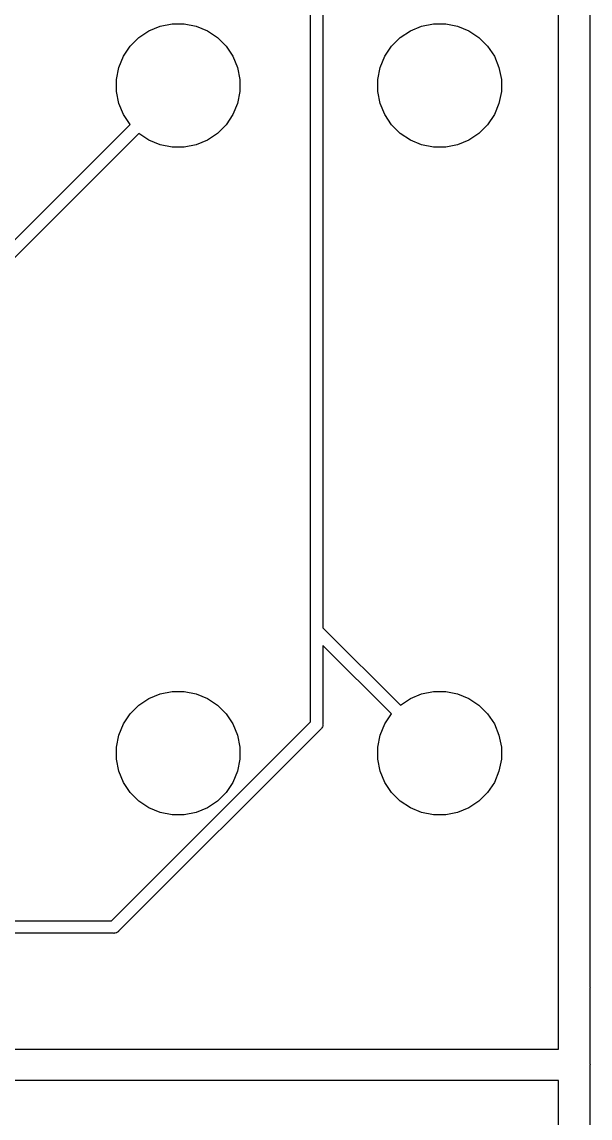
# Model space of a CAD drawing. Extents: x -66 to 211, y -177 to 13.
# Drawn here: x 141.01 to 154.81, y -81.49 to -54.84 of the extents above; entities that cross this region are included whole.
import ezdxf

# ---------------------------------------------------------------- set-up
doc = ezdxf.new("R2010")
doc.units = 0
doc.layers.add('BLACK', color=7, linetype='CONTINUOUS')

msp = doc.modelspace()

# ---------------------------------------------------------------- linework, layer by layer
at = {"layer": 'BLACK', "linetype": 'CONTINUOUS'}
for p, q in [((154.808, -53.9937), (154.808, -78.2869)), ((154.046, -78.2756), (154.046, -54.1328)), ((148.019, -69.3548), (148.018, -54.4623)), ((148.323, -54.4067), (148.323, -69.5704)), ((143.849, -55.2229), (144.095, -55.0587)), ((144.095, -55.0587), (144.368, -54.9456)), ((144.368, -54.9456), (144.658, -54.888)), ((144.658, -54.888), (144.953, -54.888)), ((144.953, -54.888), (145.243, -54.9456)), ((145.243, -54.9456), (145.516, -55.0587)), ((145.516, -55.0587), (145.762, -55.2229)), ((150.199, -55.2229), (150.445, -55.0587)), ((150.445, -55.0587), (150.718, -54.9456)), ((150.718, -54.9456), (151.008, -54.888)), ((151.008, -54.888), (151.303, -54.888)), ((151.303, -54.888), (151.593, -54.9456)), ((151.593, -54.9456), (151.866, -55.0587)), ((151.866, -55.0587), (152.112, -55.2229)), ((143.64, -55.4318), (143.849, -55.2229)), ((145.762, -55.2229), (145.971, -55.4318)), ((149.99, -55.4318), (150.199, -55.2229)), ((152.112, -55.2229), (152.321, -55.4318)), ((143.363, -55.9505), (143.476, -55.6775)), ((143.476, -55.6775), (143.64, -55.4318)), ((145.971, -55.4318), (146.135, -55.6775)), ((146.135, -55.6775), (146.248, -55.9505)), ((149.713, -55.9505), (149.826, -55.6775)), ((149.826, -55.6775), (149.99, -55.4318)), ((152.321, -55.4318), (152.485, -55.6775)), ((152.485, -55.6775), (152.598, -55.9505)), ((143.305, -56.2403), (143.363, -55.9505)), ((146.248, -55.9505), (146.305, -56.2403)), ((149.655, -56.2403), (149.713, -55.9505)), ((152.598, -55.9505), (152.655, -56.2403)), ((143.305, -56.5357), (143.305, -56.2403)), ((146.305, -56.2403), (146.305, -56.5357)), ((149.655, -56.5357), (149.655, -56.2403)), ((152.655, -56.2403), (152.655, -56.5357)), ((143.363, -56.8255), (143.305, -56.5357)), ((146.305, -56.5357), (146.248, -56.8255)), ((149.713, -56.8255), (149.655, -56.5357)), ((152.655, -56.5357), (152.598, -56.8255)), ((143.476, -57.0985), (143.363, -56.8255)), ((146.248, -56.8255), (146.135, -57.0985)), ((149.826, -57.0985), (149.713, -56.8255)), ((152.598, -56.8255), (152.485, -57.0985)), ((143.638, -57.3402), (143.476, -57.0985)), ((146.135, -57.0985), (145.971, -57.3442)), ((149.99, -57.3442), (149.826, -57.0985)), ((152.485, -57.0985), (152.321, -57.3442)), ((135.845, -65.1334), (143.638, -57.3402)), ((145.971, -57.3442), (145.762, -57.5531)), ((150.199, -57.5531), (149.99, -57.3442)), ((152.321, -57.3442), (152.112, -57.5531)), ((143.853, -57.5558), (136.021, -65.3882)), ((144.095, -57.7173), (143.853, -57.5558)), ((144.368, -57.8304), (144.095, -57.7173)), ((145.516, -57.7173), (145.243, -57.8304)), ((145.762, -57.5531), (145.516, -57.7173)), ((150.445, -57.7173), (150.199, -57.5531)), ((150.718, -57.8304), (150.445, -57.7173)), ((151.866, -57.7173), (151.593, -57.8304)), ((152.112, -57.5531), (151.866, -57.7173)), ((144.658, -57.888), (144.368, -57.8304)), ((144.953, -57.888), (144.658, -57.888)), ((145.243, -57.8304), (144.953, -57.888)), ((151.008, -57.888), (150.718, -57.8304)), ((151.303, -57.888), (151.008, -57.888)), ((151.593, -57.8304), (151.303, -57.888)), ((148.019, -69.4982), (148.018, -69.3548)), ((148.018, -69.3548), (148.019, -69.3548)), ((148.019, -69.626), (148.019, -69.4982)), ((148.018, -69.6335), (148.019, -69.626)), ((148.019, -69.641), (148.018, -69.6335)), ((148.018, -71.8569), (148.019, -69.641)), ((148.323, -69.5704), (150.203, -71.4502)), ((149.988, -71.6658), (148.323, -70.0014)), ((148.323, -70.0014), (148.323, -71.9126)), ((144.368, -71.1756), (144.658, -71.118)), ((144.658, -71.118), (144.953, -71.118)), ((144.953, -71.118), (145.243, -71.1756)), ((150.718, -71.1756), (151.008, -71.118)), ((151.008, -71.118), (151.303, -71.118)), ((151.303, -71.118), (151.593, -71.1756)), ((143.849, -71.4529), (144.095, -71.2887)), ((144.095, -71.2887), (144.368, -71.1756)), ((145.243, -71.1756), (145.516, -71.2887)), ((145.516, -71.2887), (145.762, -71.4529)), ((150.203, -71.4502), (150.445, -71.2887)), ((150.445, -71.2887), (150.718, -71.1756)), ((151.593, -71.1756), (151.866, -71.2887)), ((151.866, -71.2887), (152.112, -71.4529)), ((143.476, -71.9075), (143.64, -71.6618)), ((143.64, -71.6618), (143.849, -71.4529)), ((145.762, -71.4529), (145.971, -71.6618)), ((145.971, -71.6618), (146.135, -71.9075)), ((149.826, -71.9075), (149.988, -71.6658)), ((152.112, -71.4529), (152.321, -71.6618)), ((152.321, -71.6618), (152.485, -71.9075)), ((143.183, -76.6921), (148.018, -71.8569)), ((143.363, -72.1805), (143.476, -71.9075)), ((146.135, -71.9075), (146.248, -72.1805)), ((148.323, -71.9275), (148.321, -71.9499)), ((148.323, -71.9126), (148.324, -71.9201)), ((148.324, -71.9201), (148.323, -71.9275)), ((148.323, -71.9275), (148.323, -71.9275)), ((149.713, -72.1805), (149.826, -71.9075)), ((152.485, -71.9075), (152.598, -72.1805)), ((143.305, -72.4703), (143.363, -72.1805)), ((148.273, -72.0331), (143.36, -76.947)), ((146.248, -72.1805), (146.305, -72.4703)), ((148.279, -72.0283), (148.273, -72.0331)), ((148.284, -72.0225), (148.279, -72.0283)), ((148.298, -72.0051), (148.284, -72.0225)), ((148.284, -72.0225), (148.284, -72.0225)), ((148.312, -71.9787), (148.298, -72.0051)), ((148.317, -71.9646), (148.312, -71.9787)), ((148.321, -71.9499), (148.317, -71.9646)), ((149.655, -72.4703), (149.713, -72.1805)), ((152.598, -72.1805), (152.655, -72.4703)), ((143.305, -72.7657), (143.305, -72.4703)), ((146.305, -72.4703), (146.305, -72.7657)), ((149.655, -72.7657), (149.655, -72.4703)), ((152.655, -72.4703), (152.655, -72.7657)), ((143.363, -73.0555), (143.305, -72.7657)), ((146.305, -72.7657), (146.248, -73.0555)), ((149.713, -73.0555), (149.655, -72.7657)), ((152.655, -72.7657), (152.598, -73.0555)), ((143.476, -73.3285), (143.363, -73.0555)), ((146.248, -73.0555), (146.135, -73.3285)), ((149.826, -73.3285), (149.713, -73.0555)), ((152.598, -73.0555), (152.485, -73.3285)), ((143.64, -73.5742), (143.476, -73.3285)), ((146.135, -73.3285), (145.971, -73.5742)), ((149.99, -73.5742), (149.826, -73.3285)), ((152.485, -73.3285), (152.321, -73.5742)), ((143.849, -73.7831), (143.64, -73.5742)), ((144.095, -73.9473), (143.849, -73.7831)), ((145.762, -73.7831), (145.516, -73.9473)), ((145.971, -73.5742), (145.762, -73.7831)), ((150.199, -73.7831), (149.99, -73.5742)), ((150.445, -73.9473), (150.199, -73.7831)), ((152.112, -73.7831), (151.866, -73.9473)), ((152.321, -73.5742), (152.112, -73.7831)), ((144.368, -74.0604), (144.095, -73.9473)), ((144.658, -74.118), (144.368, -74.0604)), ((145.243, -74.0604), (144.953, -74.118)), ((145.516, -73.9473), (145.243, -74.0604)), ((150.718, -74.0604), (150.445, -73.9473)), ((151.008, -74.118), (150.718, -74.0604)), ((151.593, -74.0604), (151.303, -74.118)), ((151.866, -73.9473), (151.593, -74.0604)), ((144.953, -74.118), (144.658, -74.118)), ((151.303, -74.118), (151.008, -74.118)), ((138.978, -76.6921), (143.183, -76.6921)), ((143.239, -76.9969), (138.922, -76.9969)), ((143.246, -76.9976), (143.239, -76.9969)), ((143.254, -76.9969), (143.246, -76.9976)), ((143.276, -76.9947), (143.254, -76.9969)), ((143.254, -76.9969), (143.254, -76.9969)), ((143.305, -76.986), (143.276, -76.9947)), ((143.332, -76.9718), (143.305, -76.986)), ((143.335, -76.9689), (143.332, -76.9718)), ((143.349, -76.9575), (143.335, -76.9689)), ((143.355, -76.9528), (143.349, -76.9575)), ((143.349, -76.9575), (143.349, -76.9575)), ((143.36, -76.947), (143.355, -76.9528)), ((154.043, -78.3069), (154.046, -78.2756)), ((154.046, -78.3382), (154.043, -78.3069)), ((154.808, -78.2869), (154.81, -78.3057)), ((154.81, -78.3057), (154.808, -78.3244)), ((154.808, -78.3244), (154.808, -80.1716)), ((154.046, -79.8093), (154.046, -78.3382)), ((136.398, -79.8093), (154.046, -79.8093)), ((154.808, -80.1716), (154.81, -80.1903)), ((154.81, -80.1903), (154.808, -80.2091)), ((154.808, -80.2091), (154.808, -122.679)), ((154.046, -80.5713), (136.175, -80.5713)), ((154.046, -122.539), (154.046, -80.5713))]:
    msp.add_line(p, q, dxfattribs=at)

doc.saveas('drawing.dxf')
